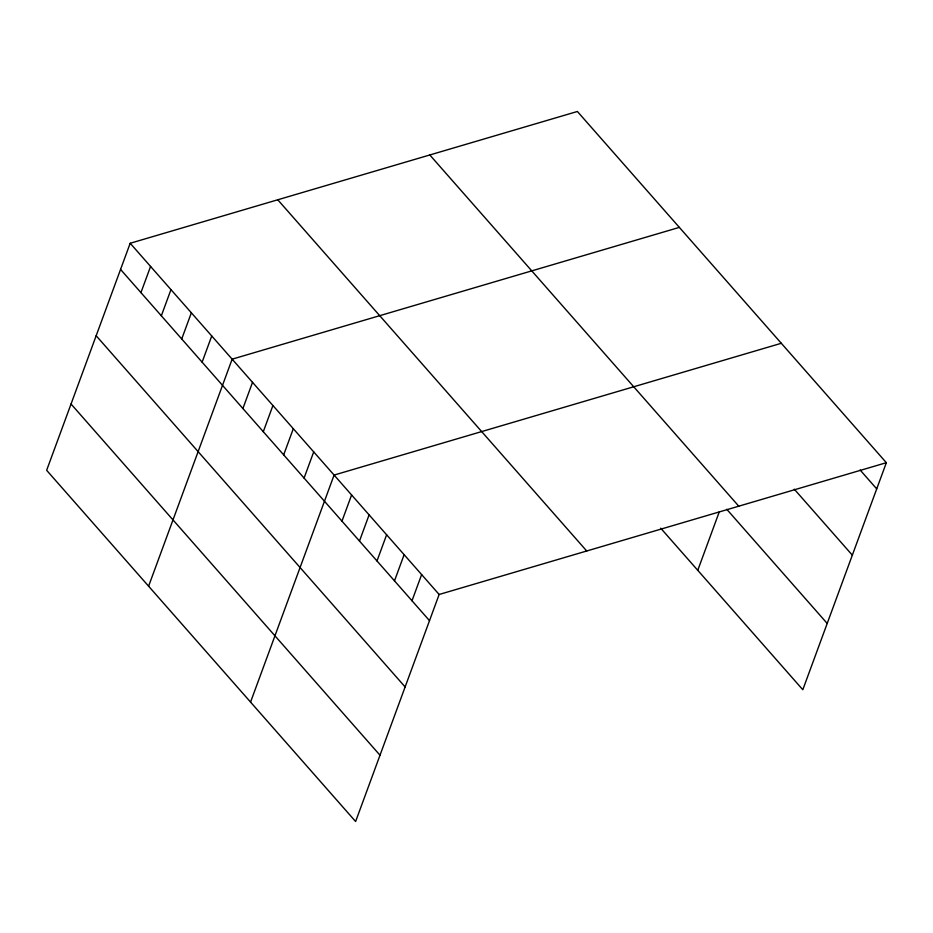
<?xml version="1.0" encoding="UTF-8"?>
<svg xmlns="http://www.w3.org/2000/svg" width="933" height="933" viewBox="0 0 933 933"><rect width="100%" height="100%" fill="white"/><g stroke="black" fill="none" stroke-linecap="round" stroke-linejoin="round"><path stroke-width="1.4" d="M130.188 243.268L46.65 470.302L355.613 821.518L439.14 594.484L886.35 462.698L577.387 111.482L130.188 243.268L439.14 594.484M140.941 292.624L150.575 266.441M161.339 315.797L170.961 289.627M181.725 338.982L191.358 312.8M202.111 362.167L211.744 335.985M148.604 586.204L232.142 359.17L679.352 227.384M242.895 408.526L252.528 382.343M263.293 431.699L272.926 405.528M283.679 454.884L293.312 428.702M304.076 478.069L313.71 451.887M250.557 702.106L334.096 475.072L781.306 343.286M341.968 521.15L351.601 494.968M359.485 541.047L369.106 514.876M376.99 560.955L386.624 534.772M394.496 580.851L404.129 554.68M412.001 600.759L421.634 574.576M697.767 570.32L719.285 511.832M886.35 462.698L802.812 689.732L660.692 528.171M860.133 470.022L876.717 488.88M794.275 489.172L852.33 555.158M429.81 154.971L738.773 506.187M726.76 509.278L827.209 623.454M277.766 199.779L586.717 550.995M120.555 269.439L429.507 620.655M96.169 335.728L405.12 686.945M71.036 404.012L379.999 755.229"/></g></svg>
